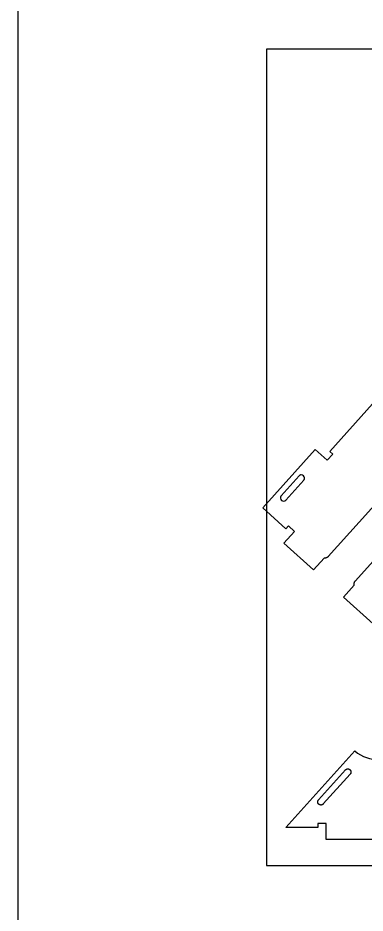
# Model space of a CAD drawing. Extents: x -17068 to -13885, y -84343 to -75479.
# Drawn here: x -17068 to -16549, y -78794 to -77456 of the extents above; entities that cross this region are included whole.
import ezdxf

# ---------------------------------------------------------------- set-up
doc = ezdxf.new("R2010")
doc.units = 0
for name, color, linetype in [('0_SHEET_SPRUCEPLY_2440X122', 1, 'CONTINUOUS'), ('3_ANYTOOL_CUTTHROUGH_INSID', 4, 'CONTINUOUS'), ('4_ANYTOOL_CUTTHROUGH_OUTSI', 5, 'CONTINUOUS'), ('DONOTCUT', 18, 'CONTINUOUS')]:
    doc.layers.add(name, color=color, linetype=linetype)

msp = doc.modelspace()

# ---------------------------------------------------------------- linework, layer by layer
at = {"layer": '0_SHEET_SPRUCEPLY_2440X122'}
msp.add_lwpolyline([(-16696.5, -77503), (-16696.5, -78723), (-14256.5, -78723), (-14256.5, -77503)], close=True, dxfattribs=at)
at = {"layer": '3_ANYTOOL_CUTTHROUGH_INSID', "color": 4}
msp.add_lwpolyline([(-16674.4, -78170.6), (-16674.5, -78170.7), (-16674.6, -78170.7), (-16674.6, -78170.8), (-16674.7, -78170.9), (-16674.8, -78171), (-16674.8, -78171.1), (-16674.9, -78171.2), (-16675, -78171.3), (-16675, -78171.4), (-16675.1, -78171.5), (-16675.1, -78171.6), (-16675.2, -78171.7), (-16675.2, -78171.8), (-16675.3, -78171.9), (-16675.3, -78172.1), (-16675.4, -78172.2), (-16675.4, -78172.3), (-16675.4, -78172.4), (-16675.5, -78172.5), (-16675.5, -78172.6), (-16675.5, -78172.7), (-16675.5, -78172.8), (-16675.6, -78173), (-16675.6, -78173.1), (-16675.6, -78173.2), (-16675.6, -78173.3), (-16675.6, -78173.4), (-16675.6, -78173.5), (-16675.6, -78173.7), (-16675.6, -78173.8), (-16675.6, -78173.9), (-16675.6, -78174, 0.198912), (-16674.1, -78177.3, 0.198912), (-16670.6, -78178.5, 0.198912), (-16667.3, -78176.9), (-16640.6, -78147.2), (-16640.5, -78147.1), (-16640.4, -78147), (-16640.4, -78146.9), (-16640.3, -78146.8), (-16640.2, -78146.8), (-16640.2, -78146.7), (-16640.1, -78146.6), (-16640, -78146.5), (-16640, -78146.4), (-16639.9, -78146.3), (-16639.9, -78146.2), (-16639.8, -78146), (-16639.8, -78145.9), (-16639.7, -78145.8), (-16639.7, -78145.7), (-16639.6, -78145.6), (-16639.6, -78145.5), (-16639.6, -78145.4), (-16639.5, -78145.3), (-16639.5, -78145.2), (-16639.5, -78145), (-16639.4, -78144.9), (-16639.4, -78144.8), (-16639.4, -78144.7), (-16639.4, -78144.6), (-16639.4, -78144.5), (-16639.4, -78144.4), (-16639.4, -78144.2), (-16639.4, -78144.1), (-16639.4, -78144), (-16639.4, -78143.9), (-16639.4, -78143.8, 0.414214), (-16644.4, -78139.3), (-16644.5, -78139.3), (-16644.6, -78139.3), (-16644.7, -78139.3), (-16644.8, -78139.3), (-16644.9, -78139.3), (-16645, -78139.4), (-16645.2, -78139.4), (-16645.3, -78139.4), (-16645.4, -78139.4), (-16645.5, -78139.5), (-16645.6, -78139.5), (-16645.7, -78139.6), (-16645.8, -78139.6), (-16645.9, -78139.6), (-16646, -78139.7), (-16646.2, -78139.7), (-16646.3, -78139.8), (-16646.4, -78139.8), (-16646.5, -78139.9), (-16646.6, -78140), (-16646.7, -78140), (-16646.8, -78140.1), (-16646.9, -78140.2), (-16647, -78140.2), (-16647.1, -78140.3), (-16647.1, -78140.4), (-16647.2, -78140.4), (-16647.3, -78140.5), (-16647.4, -78140.6), (-16647.5, -78140.7), (-16647.6, -78140.8), (-16647.6, -78140.8)], format="xyb", close=True, dxfattribs=at)
msp.add_lwpolyline([(-16611.4, -78631), (-16611.5, -78631.1), (-16611.6, -78631.2), (-16611.6, -78631.3), (-16611.7, -78631.4), (-16611.8, -78631.4), (-16611.9, -78631.5), (-16612, -78631.6), (-16612.1, -78631.6), (-16612.2, -78631.7), (-16612.2, -78631.8), (-16612.3, -78631.8), (-16612.4, -78631.9), (-16612.5, -78632), (-16612.6, -78632), (-16612.7, -78632.1), (-16612.8, -78632.1), (-16613, -78632.2), (-16613.1, -78632.2), (-16613.2, -78632.3), (-16613.3, -78632.3), (-16613.4, -78632.4), (-16613.5, -78632.4), (-16613.6, -78632.4), (-16613.7, -78632.5), (-16613.9, -78632.5), (-16614, -78632.5), (-16614.1, -78632.5), (-16614.2, -78632.6), (-16614.3, -78632.6), (-16614.5, -78632.6), (-16614.6, -78632.6), (-16614.7, -78632.6), (-16614.8, -78632.6), (-16615, -78632.6), (-16615.1, -78632.6), (-16615.2, -78632.6), (-16615.3, -78632.6), (-16615.4, -78632.6), (-16615.6, -78632.6), (-16615.7, -78632.6), (-16615.8, -78632.5), (-16615.9, -78632.5), (-16616, -78632.5), (-16616.2, -78632.5), (-16616.3, -78632.4), (-16616.4, -78632.4), (-16616.5, -78632.4), (-16616.6, -78632.3), (-16616.7, -78632.3), (-16616.8, -78632.2), (-16616.9, -78632.2), (-16617, -78632.1), (-16617.1, -78632.1), (-16617.2, -78632), (-16617.3, -78632), (-16617.4, -78631.9), (-16617.5, -78631.9), (-16617.6, -78631.8), (-16617.7, -78631.7), (-16617.8, -78631.7), (-16617.9, -78631.6), (-16618, -78631.5), (-16618.1, -78631.5), (-16618.1, -78631.4), (-16618.2, -78631.3), (-16618.3, -78631.3), (-16618.4, -78631.2), (-16618.4, -78631.1), (-16618.5, -78631), (-16618.6, -78630.9), (-16618.7, -78630.9), (-16618.7, -78630.8), (-16618.8, -78630.7), (-16618.9, -78630.6), (-16618.9, -78630.5), (-16619, -78630.4), (-16619, -78630.3), (-16619.1, -78630.2), (-16619.2, -78630.1), (-16619.2, -78630), (-16619.3, -78629.9), (-16619.3, -78629.8), (-16619.4, -78629.7), (-16619.4, -78629.5), (-16619.4, -78629.4), (-16619.5, -78629.3), (-16619.5, -78629.2), (-16619.5, -78629.1), (-16619.6, -78629), (-16619.6, -78628.8), (-16619.6, -78628.7), (-16619.6, -78628.6), (-16619.7, -78628.5), (-16619.7, -78628.4), (-16619.7, -78628.2), (-16619.7, -78628.1), (-16619.7, -78628), (-16619.7, -78627.9), (-16619.7, -78627.8), (-16619.7, -78627.6), (-16619.7, -78627.5), (-16619.7, -78627.4), (-16619.7, -78627.3), (-16619.7, -78627.1), (-16619.6, -78627), (-16619.6, -78626.9), (-16619.6, -78626.8), (-16619.6, -78626.7), (-16619.5, -78626.6), (-16619.5, -78626.4), (-16619.4, -78626.3), (-16619.4, -78626.2), (-16619.4, -78626.1), (-16619.3, -78626), (-16619.3, -78625.9), (-16619.2, -78625.8), (-16619.2, -78625.7), (-16619.1, -78625.6), (-16619.1, -78625.5), (-16619, -78625.4), (-16618.9, -78625.3), (-16618.9, -78625.2), (-16618.8, -78625.1), (-16618.8, -78625), (-16618.7, -78624.9), (-16618.6, -78624.9), (-16618.6, -78624.8), (-16618.5, -78624.7), (-16578.3, -78580.1), (-16578.3, -78580), (-16578.2, -78579.9), (-16578.1, -78579.9), (-16578, -78579.8), (-16578, -78579.7), (-16577.9, -78579.7), (-16577.8, -78579.6), (-16577.7, -78579.5), (-16577.6, -78579.4), (-16577.5, -78579.4), (-16577.4, -78579.3), (-16577.3, -78579.3), (-16577.2, -78579.2), (-16577.1, -78579.1), (-16577, -78579.1), (-16576.9, -78579), (-16576.8, -78579), (-16576.7, -78578.9), (-16576.6, -78578.9), (-16576.5, -78578.8), (-16576.4, -78578.8), (-16576.3, -78578.8), (-16576.1, -78578.7), (-16576, -78578.7), (-16575.9, -78578.7), (-16575.8, -78578.6), (-16575.7, -78578.6), (-16575.5, -78578.6), (-16575.4, -78578.6), (-16575.3, -78578.6), (-16575.2, -78578.5), (-16575.1, -78578.5), (-16574.9, -78578.5), (-16574.8, -78578.5), (-16574.7, -78578.5), (-16574.6, -78578.5), (-16574.4, -78578.5), (-16574.3, -78578.6), (-16574.2, -78578.6), (-16574.1, -78578.6), (-16574, -78578.6), (-16573.8, -78578.6), (-16573.7, -78578.7), (-16573.6, -78578.7), (-16573.5, -78578.7), (-16573.4, -78578.8), (-16573.3, -78578.8), (-16573.2, -78578.8), (-16573, -78578.9), (-16572.9, -78578.9), (-16572.8, -78579), (-16572.7, -78579), (-16572.6, -78579.1), (-16572.5, -78579.1), (-16572.4, -78579.2), (-16572.3, -78579.2), (-16572.2, -78579.3), (-16572.1, -78579.4), (-16572, -78579.4), (-16572, -78579.5), (-16571.9, -78579.5), (-16571.8, -78579.6), (-16571.7, -78579.7), (-16571.6, -78579.7), (-16571.6, -78579.8), (-16571.5, -78579.9), (-16571.4, -78580), (-16571.3, -78580), (-16571.3, -78580.1), (-16571.2, -78580.2), (-16571.1, -78580.3), (-16571, -78580.4), (-16571, -78580.5), (-16570.9, -78580.6), (-16570.8, -78580.7), (-16570.8, -78580.8), (-16570.7, -78580.9), (-16570.7, -78581), (-16570.6, -78581.1), (-16570.6, -78581.2), (-16570.5, -78581.3), (-16570.5, -78581.4), (-16570.4, -78581.5), (-16570.4, -78581.6), (-16570.3, -78581.7), (-16570.3, -78581.8), (-16570.3, -78581.9), (-16570.2, -78582.1), (-16570.2, -78582.2), (-16570.2, -78582.3), (-16570.1, -78582.4), (-16570.1, -78582.5), (-16570.1, -78582.7), (-16570.1, -78582.8), (-16570.1, -78582.9), (-16570.1, -78583), (-16570.1, -78583.2), (-16570.1, -78583.3), (-16570.1, -78583.4), (-16570.1, -78583.5), (-16570.1, -78583.6), (-16570.1, -78583.8), (-16570.1, -78583.9), (-16570.1, -78584), (-16570.1, -78584.1), (-16570.2, -78584.2), (-16570.2, -78584.4), (-16570.2, -78584.5), (-16570.2, -78584.6), (-16570.3, -78584.7), (-16570.3, -78584.8), (-16570.4, -78584.9), (-16570.4, -78585), (-16570.4, -78585.2), (-16570.5, -78585.3), (-16570.5, -78585.4), (-16570.6, -78585.5), (-16570.6, -78585.6), (-16570.7, -78585.7), (-16570.8, -78585.8), (-16570.8, -78585.9), (-16570.9, -78585.9), (-16570.9, -78586), (-16571, -78586.1), (-16571.1, -78586.2), (-16571.1, -78586.3), (-16571.2, -78586.4), (-16571.3, -78586.5)], close=True, dxfattribs=at)
at = {"layer": '4_ANYTOOL_CUTTHROUGH_OUTSI', "color": 5}
for points in [[(-16493.1, -78138.1), (-16604, -78261.2), (-16604, -78261.2), (-16604.1, -78261.4), (-16604.2, -78261.5), (-16604.4, -78261.6), (-16604.5, -78261.8), (-16604.7, -78261.9), (-16604.8, -78262), (-16605, -78262.1), (-16605.1, -78262.2), (-16605.3, -78262.4), (-16605.5, -78262.5), (-16605.6, -78262.6), (-16605.8, -78262.7), (-16606, -78262.8), (-16606.2, -78262.9), (-16606.4, -78263), (-16606.6, -78263.1), (-16606.8, -78263.1), (-16607, -78263.2), (-16607.2, -78263.3), (-16607.4, -78263.3), (-16607.7, -78263.4), (-16607.9, -78263.5), (-16608.1, -78263.5), (-16608.3, -78263.5), (-16608.5, -78263.6), (-16608.7, -78263.6), (-16609, -78263.6), (-16609.2, -78263.6), (-16609.4, -78263.6), (-16609.6, -78263.6), (-16609.8, -78263.6), (-16610, -78263.6), (-16610.1, -78263.6), (-16610.2, -78263.7), (-16626.1, -78281.3), (-16670.3, -78241.5), (-16654.3, -78223.7), (-16663.6, -78215.3), (-16667.6, -78219.8), (-16702.1, -78188.7), (-16623.6, -78101.4), (-16605.8, -78117.5), (-16597.4, -78108.2), (-16601.8, -78104.2), (-16537.9, -78033.2)], [(-16536.9, -78361.6), (-16581.2, -78321.8), (-16565.2, -78304.1), (-16565.2, -78304), (-16565.2, -78304), (-16565.2, -78303.8), (-16565.3, -78303.6), (-16565.3, -78303.4), (-16565.3, -78303.2), (-16565.3, -78303), (-16565.3, -78302.8), (-16565.3, -78302.6), (-16565.3, -78302.4), (-16565.3, -78302.2), (-16565.3, -78301.9), (-16565.2, -78301.7), (-16565.2, -78301.5), (-16565.2, -78301.3), (-16565.1, -78301.1), (-16565.1, -78300.8), (-16565, -78300.6), (-16565, -78300.4), (-16564.9, -78300.2), (-16564.8, -78300), (-16564.7, -78299.8), (-16564.7, -78299.6), (-16564.6, -78299.4), (-16564.5, -78299.2), (-16564.4, -78299), (-16564.3, -78298.8), (-16564.2, -78298.6), (-16564.1, -78298.5), (-16563.9, -78298.3), (-16563.8, -78298.1), (-16563.7, -78298), (-16563.6, -78297.8), (-16563.5, -78297.7), (-16452.6, -78174.5)]]:
    msp.add_lwpolyline(points, dxfattribs=at)
msp.add_lwpolyline([(-16407.5, -78684.3), (-16607, -78684.3), (-16607, -78660.5), (-16607, -78660.3), (-16619.5, -78660.3), (-16619.5, -78666.3), (-16667.4, -78666.3), (-16564.1, -78551.6), (-16564.1, -78551.6, 0.997516), (-16497, -78476.7, -0.414214)], format="xyb", dxfattribs=at)
at = {"layer": 'DONOTCUT'}
msp.add_lwpolyline([(-17068.2, -84342.5), (-13884.8, -84342.5), (-13884.8, -75479), (-17068.2, -75479)], close=True, dxfattribs=at)

doc.saveas('drawing.dxf')
